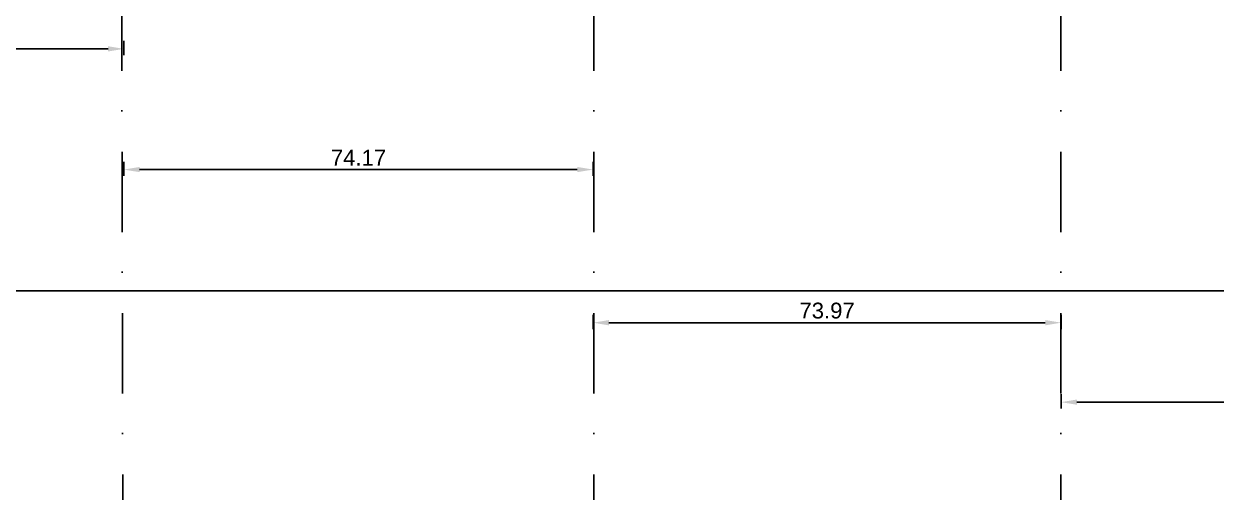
# Model space of a CAD drawing. Header units: metres. Extents: x -121 to 9872, y 3505 to 10721.
# Drawn here: x 7072.6 to 7261, y 6395.2 to 6469.2 of the extents above; entities that cross this region are included whole.
import ezdxf

# ---------------------------------------------------------------- set-up
doc = ezdxf.new("R2010")
doc.units = ezdxf.units.M
doc.header["$PDMODE"] = 2
doc.linetypes.add('DASHDOT', pattern=[25.4, 12.7, -6.35, 0, -6.35])
doc.layers.add('cotas', color=7, linetype='Continuous')
doc.layers.add('GRID', color=253, linetype='Continuous')
doc.styles.get("Standard").update_dxf_attribs({"font": 'arial.ttf'})
doc.dimstyles.new('ISO-25', dxfattribs={"dimtxt": 2.5, "dimasz": 2.5, "dimexe": 1.25, "dimexo": 0.625, "dimtad": 1, "dimzin": 1, "dimtxsty": 'Standard', "dimcen": 2.5, "dimaunit": 1, "dimadec": 3, "dimazin": 3, "dimtfac": 1, "dimtmove": 0, "dimatfit": 3, "dimfxlon": 1, "dimarcsym": 0})

# ---------------------------------------------------------------- blocks, each defined once
blk = doc.blocks.new('*D398')
at = {"layer": 'cotas', "color": 0, "lineweight": -2, "transparency": 16777216}
for p, q in [((7014.49, 6464.24), (7014.49, 6466.49)), ((7088.37, 6464.24), (7088.37, 6466.49)), ((7016.99, 6465.24), (7085.87, 6465.24))]:
    blk.add_line(p, q, dxfattribs=at)
at = {"layer": 'cotas', "color": 0, "transparency": 16777216}
for points in [[(7016.99, 6465.66), (7016.99, 6464.82), (7014.49, 6465.24)], [(7085.87, 6465.66), (7085.87, 6464.82), (7088.37, 6465.24)]]:
    blk.add_solid(points, dxfattribs=at)
at = {"layer": 'Defpoints', "color": 0, "transparency": 16777216}
for p in [(7088.37, 6465.24), (7014.49, 6439.76), (7088.37, 6419.48)]:
    blk.add_point(p, dxfattribs=at)
at = {"layer": 'cotas', "color": 0, "transparency": 16777216, "insert": (7051.43, 6467.14), "char_height": 2.5, "attachment_point": 5}
blk.add_mtext('73.89', dxfattribs=at)
blk = doc.blocks.new('*D399')
at = {"layer": 'cotas', "color": 0, "lineweight": -2, "transparency": 16777216}
for p, q in [((7088.37, 6445.16), (7088.37, 6447.41)), ((7162.54, 6445.16), (7162.54, 6447.41)), ((7090.87, 6446.16), (7160.04, 6446.16))]:
    blk.add_line(p, q, dxfattribs=at)
at = {"layer": 'cotas', "color": 0, "transparency": 16777216}
for points in [[(7090.87, 6446.58), (7090.87, 6445.75), (7088.37, 6446.16)], [(7160.04, 6446.58), (7160.04, 6445.75), (7162.54, 6446.16)]]:
    blk.add_solid(points, dxfattribs=at)
at = {"layer": 'Defpoints', "color": 0, "transparency": 16777216}
for p in [(7162.54, 6446.16), (7088.37, 6411.98), (7162.54, 6405.26)]:
    blk.add_point(p, dxfattribs=at)
at = {"layer": 'cotas', "color": 0, "transparency": 16777216, "insert": (7125.46, 6448.04), "char_height": 2.5, "attachment_point": 5}
blk.add_mtext('74.17', dxfattribs=at)
blk = doc.blocks.new('*D400')
at = {"layer": 'cotas', "color": 0, "lineweight": -2, "transparency": 16777216}
for p, q in [((7162.54, 6420.96), (7162.54, 6423.21)), ((7236.51, 6420.96), (7236.51, 6423.21)), ((7165.04, 6421.96), (7234.01, 6421.96))]:
    blk.add_line(p, q, dxfattribs=at)
at = {"layer": 'cotas', "color": 0, "transparency": 16777216}
for points in [[(7165.04, 6422.38), (7165.04, 6421.54), (7162.54, 6421.96)], [(7234.01, 6422.38), (7234.01, 6421.54), (7236.51, 6421.96)]]:
    blk.add_solid(points, dxfattribs=at)
at = {"layer": 'Defpoints', "color": 0, "transparency": 16777216}
for p in [(7236.51, 6421.96), (7162.54, 6404.83), (7236.51, 6388.52)]:
    blk.add_point(p, dxfattribs=at)
at = {"layer": 'cotas', "color": 0, "transparency": 16777216, "insert": (7199.53, 6423.86), "char_height": 2.5, "attachment_point": 5}
blk.add_mtext('73.97', dxfattribs=at)
blk = doc.blocks.new('*D401')
at = {"layer": 'cotas', "color": 0, "lineweight": -2, "transparency": 16777216}
for p, q in [((7236.51, 6408.4), (7236.51, 6410.65)), ((7310.64, 6408.4), (7310.64, 6410.65)), ((7239.01, 6409.4), (7308.14, 6409.4))]:
    blk.add_line(p, q, dxfattribs=at)
at = {"layer": 'cotas', "color": 0, "transparency": 16777216}
for points in [[(7239.01, 6409.82), (7239.01, 6408.99), (7236.51, 6409.4)], [(7308.14, 6409.82), (7308.14, 6408.99), (7310.64, 6409.4)]]:
    blk.add_solid(points, dxfattribs=at)
at = {"layer": 'Defpoints', "color": 0, "transparency": 16777216}
for p in [(7310.64, 6409.4), (7236.51, 6388.52), (7310.64, 6381.08)]:
    blk.add_point(p, dxfattribs=at)
at = {"layer": 'cotas', "color": 0, "transparency": 16777216, "insert": (7273.58, 6411.3), "char_height": 2.5, "attachment_point": 5}
blk.add_mtext('74.13', dxfattribs=at)

msp = doc.modelspace()

# ---------------------------------------------------------------- linework, layer by layer
at = {"layer": 'GRID', "linetype": 'DASHDOT'}
for p, q in [((7085.401, 7876.973), (7089.862, 5510.205)), ((7162.645, 7876.973), (7162.645, 5510.205)), ((7236.486, 7876.973), (7236.486, 5510.205))]:
    msp.add_line(p, q, dxfattribs=at)
at = {"layer": 'GRID'}
msp.add_lwpolyline([(-30.298, 6426.973), (7827.812, 6426.973)], dxfattribs=at)

# ---------------------------------------------------------------- dimensions: what is measured, and where the dimension line sits
at = {"layer": 'cotas'}
for base, p1, p2, picture, middle in [((7088.371, 6465.239), (7014.485, 6439.756), (7088.371, 6419.479), '*D398', (7051.428, 6467.141)), ((7162.542, 6446.163), (7088.371, 6411.978), (7162.542, 6405.257), '*D399', (7125.456, 6448.043)), ((7236.511, 6421.961), (7162.542, 6404.833), (7236.511, 6388.516), '*D400', (7199.526, 6423.863)), ((7310.642, 6409.402), (7236.511, 6388.516), (7310.642, 6381.075), '*D401', (7273.577, 6411.304))]:
    dim = msp.add_linear_dim(base=base, p1=p1, p2=p2, dimstyle='ISO-25', dxfattribs=at)
    dim.commit()
    dim.dimension.update_dxf_attribs({"geometry": picture, "text_midpoint": middle})

doc.saveas('drawing.dxf')
